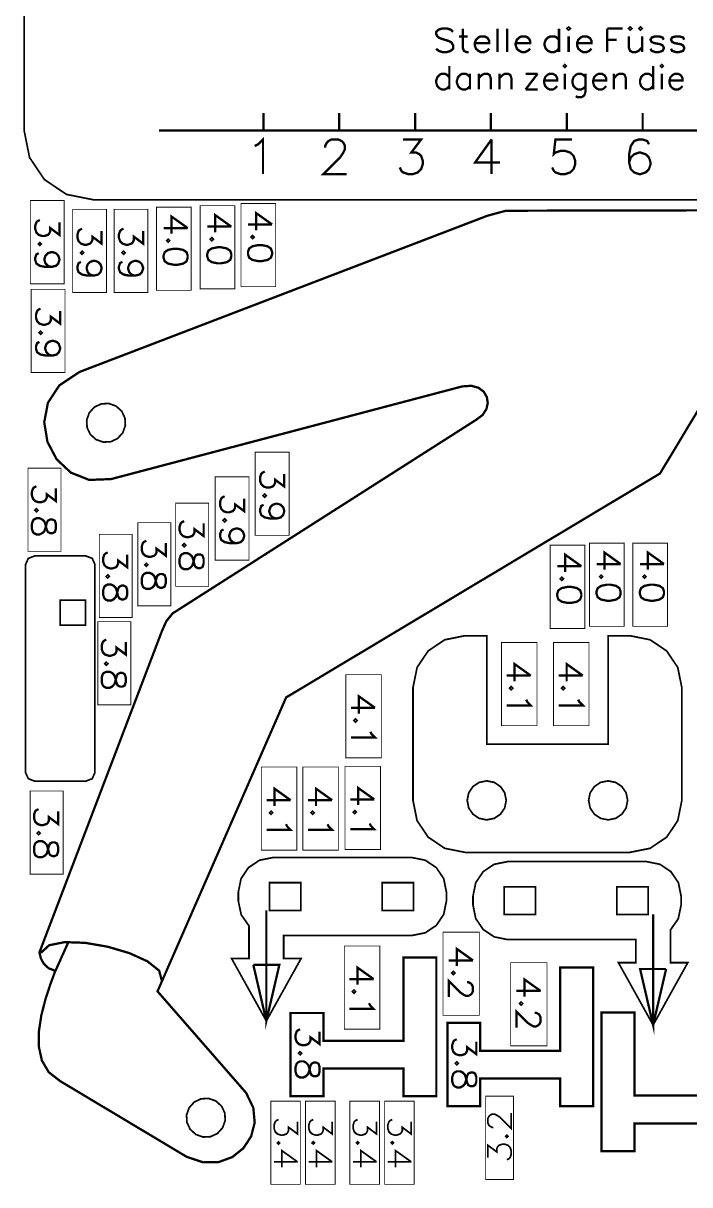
# Model space of a CAD drawing. Extents: x 0 to 7.8, y 1 to 11.8.
# Drawn here: x 0 to 3.02, y 1.04 to 6.31 of the extents above; entities that cross this region are included whole.
import ezdxf

# ---------------------------------------------------------------- set-up
doc = ezdxf.new("R2010")
doc.units = 0
doc.layers.get('0').update_dxf_attribs({"linetype": 'CONTINUOUS'})

msp = doc.modelspace()

# ---------------------------------------------------------------- linework, layer by layer
at = {"color": 1}
for points, const_width in [([(0.314942, 11.812), (0.192111, 11.7874), (0.092014, 11.72), (0.024631, 11.6199), (0, 11.4971), (0, 5.82775), (0.024631, 5.70497), (0.092014, 5.60487), (0.192111, 5.53749), (0.314942, 5.51281), (5.98426, 5.51281), (6.10704, 5.53749), (6.20714, 5.60487), (6.27453, 5.70497), (6.29921, 5.82775), (6.29921, 11.4971), (6.27453, 11.6199), (6.20714, 11.72), (6.10704, 11.7874), (5.98426, 11.812), (0.314942, 11.812)], 0.007874), ([(0.447754, 4.45426), (0.42399, 4.42833), (0.393229, 4.41396), (0.359267, 4.41217), (0.326172, 4.42393), (0.300185, 4.44769), (0.285807, 4.47846), (0.284071, 4.51243), (0.295899, 4.54551), (0.319607, 4.5715), (0.350368, 4.58589), (0.384276, 4.58762), (0.417426, 4.57579), (0.44336, 4.55208), (0.457736, 4.52132), (0.459526, 4.48742), (0.447754, 4.45426)], 0.007874), ([(0.048665, 3.8954), (0.01888, 3.8839), (0.006619, 3.85601), (0.006619, 2.91114), (0.01888, 2.88331), (0.048665, 2.87181), (0.279622, 2.87181), (0.309299, 2.88331), (0.321615, 2.91114), (0.321615, 3.85601), (0.309299, 3.8839), (0.279622, 3.8954), (0.048665, 3.8954)], 0.007874), ([(0.164117, 3.69461), (0.278267, 3.69461), (0.278267, 3.58046), (0.164117, 3.58046), (0.164117, 3.69461)], 0.007874), ([(2.00163, 3.53276), (1.9095, 3.51426), (1.83442, 3.46376), (1.7839, 3.38867), (1.7654, 3.29656), (1.7654, 2.78472), (1.7839, 2.69265), (1.83442, 2.61757), (1.9095, 2.56706), (2.00163, 2.5485), (2.74963, 2.5485), (2.84169, 2.56706), (2.91678, 2.61757), (2.96729, 2.69265), (2.98583, 2.78472), (2.98583, 3.29656), (2.96729, 3.38867), (2.91678, 3.46376), (2.84169, 3.51426), (2.74963, 3.53276), (2.65121, 3.53276), (2.65121, 3.04064), (2.10004, 3.04064), (2.10004, 3.53276), (2.00163, 3.53276)], 0.007874), ([(2.10004, 2.87332), (2.1345, 2.86637), (2.16265, 2.84739), (2.18164, 2.81922), (2.18864, 2.78472), (2.18164, 2.75028), (2.16265, 2.72217), (2.1345, 2.70318), (2.10004, 2.69618), (2.06554, 2.70318), (2.03737, 2.72217), (2.01839, 2.75028), (2.01144, 2.78472), (2.01839, 2.81922), (2.03737, 2.84739), (2.06554, 2.86637), (2.10004, 2.87332)], 0.007874), ([(2.65121, 2.87332), (2.68565, 2.86637), (2.71382, 2.84739), (2.73281, 2.81922), (2.73981, 2.78472), (2.73281, 2.75028), (2.71382, 2.72217), (2.68565, 2.70318), (2.65121, 2.69618), (2.61669, 2.70318), (2.5886, 2.72217), (2.56961, 2.75028), (2.56267, 2.78472), (2.56961, 2.81922), (2.5886, 2.84739), (2.61669, 2.86637), (2.65121, 2.87332)], 0.007874), ([(1.75976, 2.52518), (1.82118, 2.51286), (1.87121, 2.47917), (1.90489, 2.4291), (1.91726, 2.36768), (1.91726, 2.32835), (1.90489, 2.26699), (1.87121, 2.2169), (1.82118, 2.18321), (1.75976, 2.17085), (1.17833, 2.17085), (1.17833, 2.06614), (1.25711, 2.06614), (1.09961, 1.78282), (0.942111, 2.06614), (1.02083, 2.06614), (1.02083, 2.21463), (0.985406, 2.26546), (0.972385, 2.32835), (0.972385, 2.36768), (0.9847, 2.4291), (1.01839, 2.47917), (1.06847, 2.51286), (1.12988, 2.52518), (1.75976, 2.52518)], 0.007874), ([(2.19521, 2.50672), (2.13379, 2.49442), (2.08376, 2.46072), (2.05007, 2.41064), (2.03776, 2.34924), (2.03776, 2.30985), (2.05007, 2.24849), (2.08376, 2.1984), (2.13379, 2.16476), (2.19521, 2.1524), (2.77664, 2.1524), (2.77664, 2.04764), (2.69792, 2.04764), (2.85542, 1.76432), (3.01286, 2.04764), (2.93414, 2.04764), (2.93414, 2.19618), (2.96957, 2.24696), (2.98264, 2.30985), (2.98264, 2.34924), (2.97026, 2.41064), (2.93658, 2.46072), (2.8865, 2.49442), (2.82514, 2.50672), (2.19521, 2.50672)], 0.007874), ([(1.11409, 2.41103), (1.25586, 2.41103), (1.25586, 2.28504), (1.11409, 2.28504), (1.11409, 2.41103)], 0.007874), ([(1.62592, 2.41103), (1.76764, 2.41103), (1.76764, 2.28504), (1.62592, 2.28504), (1.62592, 2.41103)], 0.007874), ([(2.17947, 2.39253), (2.32118, 2.39253), (2.32118, 2.26654), (2.17947, 2.26654), (2.17947, 2.39253)], 0.007874), ([(2.69129, 2.39253), (2.83301, 2.39253), (2.83301, 2.26654), (2.69129, 2.26654), (2.69129, 2.39253)], 0.007874), ([(1.35954, 1.44103), (1.35954, 1.567), (1.72174, 1.567), (1.72174, 1.44103), (1.87131, 1.44103), (1.87131, 2.0709), (1.72174, 2.0709), (1.72174, 1.69299), (1.35954, 1.69299), (1.35954, 1.81896), (1.20991, 1.81896), (1.20991, 1.44103), (1.35954, 1.44103)], 0.010417), ([(2.07096, 1.39567), (2.07096, 1.52165), (2.43317, 1.52165), (2.43317, 1.39567), (2.58279, 1.39567), (2.58279, 2.02561), (2.43317, 2.02561), (2.43317, 1.64762), (2.07096, 1.64762), (2.07096, 1.7736), (1.92139, 1.7736), (1.92139, 1.39567), (2.07096, 1.39567)], 0.010417), ([(3.13331, 1.19157), (3.13331, 1.31755), (2.77111, 1.31755), (2.77111, 1.19157), (2.62147, 1.19157), (2.62147, 1.8215), (2.77111, 1.8215), (2.77111, 1.44353), (3.13331, 1.44353), (3.13331, 1.56956), (3.28293, 1.56956), (3.28293, 1.19157), (3.13331, 1.19157)], 0.010417), ([(0.901096, 1.29753), (0.877333, 1.27159), (0.846572, 1.25722), (0.812663, 1.25543), (0.779568, 1.2672), (0.753581, 1.29096), (0.739204, 1.32172), (0.737413, 1.35569), (0.74924, 1.38878), (0.772949, 1.41476), (0.803765, 1.42914), (0.837674, 1.43088), (0.870822, 1.41906), (0.896756, 1.39535), (0.911133, 1.36458), (0.912869, 1.33068), (0.901096, 1.29753)], 0.007874)]:
    msp.add_lwpolyline(points, close=True, dxfattribs=dict(at, const_width=const_width))
at = {"color": 3}
for points, const_width in [([(1.94737, 6.27561), (1.93647, 6.28575), (1.92008, 6.29085), (1.89822, 6.29085), (1.88183, 6.28575), (1.87088, 6.27561), (1.87088, 6.2654), (1.87636, 6.25526), (1.88183, 6.25017), (1.89274, 6.24507), (1.92551, 6.23492), (1.93647, 6.22982), (1.94194, 6.22478), (1.94737, 6.21457), (1.94737, 6.19933), (1.93647, 6.18918), (1.92008, 6.18408), (1.89822, 6.18408), (1.88183, 6.18918), (1.87088, 6.19933)], 0.010799), ([(1.9911, 6.29085), (1.9911, 6.20443), (1.99658, 6.18918), (2.00749, 6.18408), (2.01844, 6.18408)], 0.010799), ([(2.14958, 6.29085), (2.14958, 6.18408)], 0.010799), ([(2.19331, 6.29085), (2.19331, 6.18408)], 0.010799), ([(2.42828, 6.29085), (2.42828, 6.18408)], 0.010799), ([(2.64686, 6.29085), (2.64686, 6.18408)], 0.010799), ([(2.64686, 6.29085), (2.71789, 6.29085)], 0.010799), ([(1.97472, 6.25526), (2.01297, 6.25526)], 0.010799), ([(2.04574, 6.22478), (2.11133, 6.22478), (2.11133, 6.23492), (2.10585, 6.24507), (2.10042, 6.25017), (2.08946, 6.25526), (2.07308, 6.25526), (2.06218, 6.25017), (2.05122, 6.24001), (2.04574, 6.22478), (2.04574, 6.21457), (2.05122, 6.19933), (2.06218, 6.18918), (2.07308, 6.18408), (2.08946, 6.18408), (2.10042, 6.18918), (2.11133, 6.19933)], 0.010799), ([(2.23156, 6.22478), (2.29715, 6.22478), (2.29715, 6.23492), (2.29167, 6.24507), (2.28618, 6.25017), (2.27528, 6.25526), (2.2589, 6.25526), (2.24794, 6.25017), (2.23703, 6.24001), (2.23156, 6.22478), (2.23156, 6.21457), (2.23703, 6.19933), (2.24794, 6.18918), (2.2589, 6.18408), (2.27528, 6.18408), (2.28618, 6.18918), (2.29715, 6.19933)], 0.010799), ([(2.42828, 6.24001), (2.41737, 6.25017), (2.40642, 6.25526), (2.39003, 6.25526), (2.37912, 6.25017), (2.36817, 6.24001), (2.36268, 6.22478), (2.36268, 6.21457), (2.36817, 6.19933), (2.37912, 6.18918), (2.39003, 6.18408), (2.40642, 6.18408), (2.41737, 6.18918), (2.42828, 6.19933)], 0.010799), ([(2.472, 6.25526), (2.472, 6.18408)], 0.010799), ([(2.51025, 6.22478), (2.57585, 6.22478), (2.57585, 6.23492), (2.57036, 6.24507), (2.56489, 6.25017), (2.55399, 6.25526), (2.5376, 6.25526), (2.52664, 6.25017), (2.51574, 6.24001), (2.51025, 6.22478), (2.51025, 6.21457), (2.51574, 6.19933), (2.52664, 6.18918), (2.5376, 6.18408), (2.55399, 6.18408), (2.56489, 6.18918), (2.57585, 6.19933)], 0.010799), ([(2.64686, 6.24001), (2.6906, 6.24001)], 0.010799), ([(2.74522, 6.25526), (2.74522, 6.20443), (2.75071, 6.18918), (2.76161, 6.18408), (2.778, 6.18408), (2.78896, 6.18918), (2.80533, 6.20443)], 0.010799), ([(2.80533, 6.25526), (2.80533, 6.18408)], 0.010799), ([(2.90369, 6.24001), (2.89822, 6.25017), (2.88183, 6.25526), (2.86546, 6.25526), (2.84907, 6.25017), (2.84358, 6.24001), (2.84907, 6.22982), (2.85997, 6.22478), (2.88732, 6.21967), (2.89822, 6.21457), (2.90369, 6.20443), (2.90369, 6.19933), (2.89822, 6.18918), (2.88183, 6.18408), (2.86546, 6.18408), (2.84907, 6.18918), (2.84358, 6.19933)], 0.010799), ([(2.99658, 6.24001), (2.99115, 6.25017), (2.97478, 6.25526), (2.95833, 6.25526), (2.94194, 6.25017), (2.93647, 6.24001), (2.94194, 6.22982), (2.9529, 6.22478), (2.98019, 6.21967), (2.99115, 6.21457), (2.99658, 6.20443), (2.99658, 6.19933), (2.99115, 6.18918), (2.97478, 6.18408), (2.95833, 6.18408), (2.94194, 6.18918), (2.93647, 6.19933)], 0.010799), ([(1.93024, 6.12088), (1.93024, 6.01411)], 0.010274), ([(2.85531, 6.12088), (2.85531, 6.01411)], 0.010274), ([(1.93024, 6.07004), (1.92036, 6.08018), (1.91049, 6.08529), (1.89561, 6.08529), (1.88574, 6.08018), (1.87582, 6.07004), (1.87088, 6.05479), (1.87088, 6.0446), (1.87582, 6.02935), (1.88574, 6.01915), (1.89561, 6.01411), (1.91049, 6.01411), (1.92036, 6.01915), (1.93024, 6.02935)], 0.010274), ([(2.02425, 6.07004), (2.01432, 6.08018), (2.00444, 6.08529), (1.98958, 6.08529), (1.97971, 6.08018), (1.96983, 6.07004), (1.9649, 6.05479), (1.9649, 6.0446), (1.96983, 6.02935), (1.97971, 6.01915), (1.98958, 6.01411), (2.00444, 6.01411), (2.01432, 6.01915), (2.02425, 6.02935)], 0.010274), ([(2.02425, 6.08529), (2.02425, 6.01411)], 0.010274), ([(2.06381, 6.08529), (2.06381, 6.01411)], 0.010274), ([(2.06381, 6.06494), (2.07867, 6.08018), (2.08854, 6.08529), (2.1034, 6.08529), (2.11328, 6.08018), (2.11822, 6.06494), (2.11822, 6.01411)], 0.010274), ([(2.15782, 6.08529), (2.15782, 6.01411)], 0.010274), ([(2.15782, 6.06494), (2.17264, 6.08018), (2.18251, 6.08529), (2.19737, 6.08529), (2.20725, 6.08018), (2.21218, 6.06494), (2.21218, 6.01411)], 0.010274), ([(2.33094, 6.08529), (2.27653, 6.01411)], 0.010274), ([(2.27653, 6.08529), (2.33094, 6.08529)], 0.010274), ([(2.36062, 6.05479), (2.41997, 6.05479), (2.41997, 6.06494), (2.41504, 6.07508), (2.4101, 6.08018), (2.40018, 6.08529), (2.38536, 6.08529), (2.37543, 6.08018), (2.36556, 6.07004), (2.36062, 6.05479), (2.36062, 6.0446), (2.36556, 6.02935), (2.37543, 6.01915), (2.38536, 6.01411), (2.40018, 6.01411), (2.4101, 6.01915), (2.41997, 6.02935)], 0.010274), ([(2.45458, 6.08529), (2.45458, 6.01411)], 0.010274), ([(2.54861, 6.07004), (2.53868, 6.08018), (2.52881, 6.08529), (2.51394, 6.08529), (2.50407, 6.08018), (2.49419, 6.07004), (2.48921, 6.05479), (2.48921, 6.0446), (2.49419, 6.02935), (2.50407, 6.01915), (2.51394, 6.01411), (2.52881, 6.01411), (2.53868, 6.01915), (2.54861, 6.02935)], 0.010274), ([(2.54861, 6.08529), (2.54861, 6.0039), (2.54363, 5.98867), (2.53868, 5.98356), (2.52881, 5.97851), (2.51394, 5.97851), (2.50407, 5.98356)], 0.010274), ([(2.58322, 6.05479), (2.64258, 6.05479), (2.64258, 6.06494), (2.63764, 6.07508), (2.63271, 6.08018), (2.62278, 6.08529), (2.60796, 6.08529), (2.59804, 6.08018), (2.58817, 6.07004), (2.58322, 6.05479), (2.58322, 6.0446), (2.58817, 6.02935), (2.59804, 6.01915), (2.60796, 6.01411), (2.62278, 6.01411), (2.63271, 6.01915), (2.64258, 6.02935)], 0.010274), ([(2.67719, 6.08529), (2.67719, 6.01411)], 0.010274), ([(2.67719, 6.06494), (2.69206, 6.08018), (2.70193, 6.08529), (2.71679, 6.08529), (2.72667, 6.08018), (2.73161, 6.06494), (2.73161, 6.01411)], 0.010274), ([(2.85531, 6.07004), (2.84538, 6.08018), (2.8355, 6.08529), (2.82064, 6.08529), (2.81076, 6.08018), (2.80089, 6.07004), (2.7959, 6.05479), (2.7959, 6.0446), (2.80089, 6.02935), (2.81076, 6.01915), (2.82064, 6.01411), (2.8355, 6.01411), (2.84538, 6.01915), (2.85531, 6.02935)], 0.010274), ([(2.89486, 6.08529), (2.89486, 6.01411)], 0.010274), ([(2.92947, 6.05479), (2.98882, 6.05479), (2.98882, 6.06494), (2.98389, 6.07508), (2.97894, 6.08018), (2.96907, 6.08529), (2.95421, 6.08529), (2.94433, 6.08018), (2.9344, 6.07004), (2.92947, 6.05479), (2.92947, 6.0446), (2.9344, 6.02935), (2.94433, 6.01915), (2.95421, 6.01411), (2.96907, 6.01411), (2.97894, 6.01915), (2.98882, 6.02935)], 0.010274), ([(2.27653, 6.01411), (2.33094, 6.01411)], 0.010274), ([(1.08637, 5.90647), (1.08637, 5.82775)], 0.010417), ([(1.43072, 5.90647), (1.43072, 5.82775)], 0.010417), ([(1.77501, 5.90647), (1.77501, 5.82775)], 0.010417), ([(2.11936, 5.90647), (2.11936, 5.82775)], 0.010417), ([(2.46365, 5.90647), (2.46365, 5.82775)], 0.010417), ([(2.80794, 5.90647), (2.80794, 5.82775)], 0.010417), ([(0.611871, 5.82775), (5.72999, 5.82775)], 0.010417), ([(1.04693, 5.75722), (1.0619, 5.76471), (1.08442, 5.78722), (1.08442, 5.62972)], 0.010417), ([(1.36659, 5.74972), (1.36659, 5.75722), (1.37408, 5.77225), (1.38162, 5.77974), (1.3966, 5.78722), (1.4266, 5.78722), (1.44157, 5.77974), (1.44911, 5.77225), (1.4566, 5.75722), (1.4566, 5.74224), (1.44911, 5.72721), (1.43408, 5.70475), (1.3591, 5.62972), (1.46408, 5.62972)], 0.010417), ([(1.72006, 5.78722), (1.80251, 5.78722), (1.75754, 5.72721), (1.78, 5.72721), (1.79503, 5.71972), (1.80251, 5.71224), (1.81, 5.68972), (1.81, 5.67475), (1.80251, 5.65224), (1.78754, 5.63726), (1.76503, 5.62972), (1.74251, 5.62972), (1.72006, 5.63726), (1.71251, 5.64475), (1.70503, 5.65972)], 0.010417), ([(2.12224, 5.78722), (2.04719, 5.68224), (2.15972, 5.68224)], 0.010417), ([(2.12224, 5.78722), (2.12224, 5.62972)], 0.010417), ([(2.48693, 5.78722), (2.41189, 5.78722), (2.4044, 5.71972), (2.41189, 5.72721), (2.4344, 5.73469), (2.45692, 5.73469), (2.47939, 5.72721), (2.49442, 5.71224), (2.5019, 5.68972), (2.5019, 5.67475), (2.49442, 5.65224), (2.47939, 5.63726), (2.45692, 5.62972), (2.4344, 5.62972), (2.41189, 5.63726), (2.4044, 5.64475), (2.39692, 5.65972)], 0.010417), ([(2.83658, 5.76471), (2.8291, 5.77974), (2.80658, 5.78722), (2.79161, 5.78722), (2.7691, 5.77974), (2.75412, 5.75722), (2.74658, 5.71972), (2.74658, 5.68224), (2.75412, 5.65224), (2.7691, 5.63726), (2.79161, 5.62972), (2.7991, 5.62972), (2.82161, 5.63726), (2.83658, 5.65224), (2.84407, 5.67475), (2.84407, 5.68224), (2.83658, 5.70475), (2.82161, 5.71972), (2.7991, 5.72721), (2.79161, 5.72721), (2.7691, 5.71972), (2.75412, 5.70475), (2.74658, 5.68224)], 0.010417), ([(0.028537, 5.46007), (0.028537, 5.47581)], 0.003937), ([(0.220161, 5.42042), (0.220161, 5.43614)], 0.003937), ([(0.408421, 5.42042), (0.408421, 5.43614)], 0.003937), ([(0.601292, 5.43033), (0.601292, 5.44607)], 0.003937), ([(0.742512, 5.38439), (0.669596, 5.43647), (0.669596, 5.35835)], 0.010417), ([(0.799479, 5.4369), (0.799479, 5.45269)], 0.003937), ([(0.940756, 5.39094), (0.867839, 5.44303), (0.867839, 5.3649)], 0.010417), ([(0.984483, 5.44683), (0.984483, 5.46257)], 0.003937), ([(1.12571, 5.40088), (1.05279, 5.45296), (1.05279, 5.37483)], 0.010417), ([(0.159993, 5.41086), (0.159993, 5.35357), (0.118327, 5.38482), (0.118327, 5.36919), (0.113118, 5.35878), (0.10791, 5.35357), (0.092285, 5.34836), (0.081868, 5.34836), (0.066243, 5.35357), (0.055827, 5.36399), (0.050618, 5.37961), (0.050618, 5.39524), (0.055827, 5.41086), (0.061035, 5.41607), (0.071452, 5.42128)], 0.010417), ([(0.351617, 5.37125), (0.351617, 5.31396), (0.30995, 5.34521), (0.30995, 5.32958), (0.304742, 5.31917), (0.299533, 5.31396), (0.283908, 5.30875), (0.273492, 5.30875), (0.257867, 5.31396), (0.24745, 5.32438), (0.242242, 5.34), (0.242242, 5.35563), (0.24745, 5.37125), (0.252658, 5.37646), (0.263075, 5.38167)], 0.010417), ([(0.539876, 5.37125), (0.539876, 5.31396), (0.49821, 5.34521), (0.49821, 5.32958), (0.493001, 5.31917), (0.487793, 5.31396), (0.472168, 5.30875), (0.461751, 5.30875), (0.446126, 5.31396), (0.43571, 5.32438), (0.430501, 5.34), (0.430501, 5.35563), (0.43571, 5.37125), (0.440918, 5.37646), (0.451335, 5.38167)], 0.010417), ([(0.742512, 5.38439), (0.633137, 5.38439)], 0.010417), ([(0.940756, 5.39094), (0.831381, 5.39094)], 0.010417), ([(1.12571, 5.40088), (1.01633, 5.40088)], 0.010417), ([(0.123535, 5.20774), (0.10791, 5.21294), (0.097493, 5.22336), (0.092285, 5.23899), (0.092285, 5.24419), (0.097493, 5.25982), (0.10791, 5.27024), (0.123535, 5.27544), (0.128743, 5.27544), (0.144368, 5.27024), (0.154785, 5.25982), (0.159993, 5.24419), (0.159993, 5.23899), (0.154785, 5.22336), (0.144368, 5.21294), (0.123535, 5.20774), (0.097493, 5.20774), (0.071452, 5.21294), (0.055827, 5.22336), (0.050618, 5.23899), (0.050618, 5.2494), (0.055827, 5.26503), (0.066243, 5.27024)], 0.010417), ([(0.315158, 5.16813), (0.299533, 5.17333), (0.289117, 5.18375), (0.283908, 5.19938), (0.283908, 5.20458), (0.289117, 5.22021), (0.299533, 5.23063), (0.315158, 5.23583), (0.320367, 5.23583), (0.335992, 5.23063), (0.346408, 5.22021), (0.351617, 5.20458), (0.351617, 5.19938), (0.346408, 5.18375), (0.335992, 5.17333), (0.315158, 5.16813), (0.289117, 5.16813), (0.263075, 5.17333), (0.24745, 5.18375), (0.242242, 5.19938), (0.242242, 5.20979), (0.24745, 5.22542), (0.257867, 5.23063)], 0.010417), ([(0.503418, 5.16813), (0.487793, 5.17333), (0.477376, 5.18375), (0.472168, 5.19938), (0.472168, 5.20458), (0.477376, 5.22021), (0.487793, 5.23063), (0.503418, 5.23583), (0.508626, 5.23583), (0.524251, 5.23063), (0.534668, 5.22021), (0.539876, 5.20458), (0.539876, 5.19938), (0.534668, 5.18375), (0.524251, 5.17333), (0.503418, 5.16813), (0.477376, 5.16813), (0.451335, 5.17333), (0.43571, 5.18375), (0.430501, 5.19938), (0.430501, 5.20979), (0.43571, 5.22542), (0.446126, 5.23063)], 0.010417), ([(0.031847, 5.05707), (0.031847, 5.07281)], 0.003937), ([(0.163303, 5.00786), (0.163303, 4.95057), (0.121636, 4.98182), (0.121636, 4.96619), (0.116428, 4.95578), (0.11122, 4.95057), (0.095595, 4.94536), (0.085178, 4.94536), (0.069553, 4.95057), (0.059136, 4.96099), (0.053928, 4.97661), (0.053928, 4.99224), (0.059136, 5.00786), (0.064345, 5.01307), (0.074761, 5.01828)], 0.010417), ([(0.126845, 4.80474), (0.11122, 4.80994), (0.100803, 4.82036), (0.095595, 4.83599), (0.095595, 4.84119), (0.100803, 4.85682), (0.11122, 4.86724), (0.126845, 4.87244), (0.132053, 4.87244), (0.147678, 4.86724), (0.158094, 4.85682), (0.163303, 4.84119), (0.163303, 4.83599), (0.158094, 4.82036), (0.147678, 4.80994), (0.126845, 4.80474), (0.100803, 4.80474), (0.074761, 4.80994), (0.059136, 4.82036), (0.053928, 4.83599), (0.053928, 4.8464), (0.059136, 4.86203), (0.069553, 4.86724)], 0.010417), ([(1.04926, 4.31711), (1.04926, 4.3329)], 0.003937), ([(1.18072, 4.26796), (1.18072, 4.21067), (1.13905, 4.24192), (1.13905, 4.22629), (1.13384, 4.21588), (1.12863, 4.21067), (1.11301, 4.20546), (1.10259, 4.20546), (1.08697, 4.21067), (1.07655, 4.22108), (1.07134, 4.23671), (1.07134, 4.25233), (1.07655, 4.26796), (1.08176, 4.27317), (1.09218, 4.27838)], 0.010417), ([(0.017632, 4.26019), (0.017632, 4.24447)], 0.003937), ([(0.867567, 4.20481), (0.867567, 4.2206)], 0.003937), ([(0.144476, 4.20144), (0.144476, 4.14415), (0.10281, 4.1754), (0.10281, 4.15978), (0.097602, 4.14936), (0.092394, 4.14415), (0.076769, 4.13894), (0.066352, 4.13894), (0.050727, 4.14415), (0.04031, 4.15457), (0.035102, 4.17019), (0.035102, 4.18582), (0.04031, 4.20144), (0.045519, 4.20665), (0.055935, 4.21186)], 0.010417), ([(0.999024, 4.15565), (0.999024, 4.09836), (0.957357, 4.12961), (0.957357, 4.11399), (0.952149, 4.10357), (0.94694, 4.09836), (0.931315, 4.09315), (0.920899, 4.09315), (0.905274, 4.09836), (0.894857, 4.10878), (0.889649, 4.1244), (0.889649, 4.14003), (0.894857, 4.15565), (0.900065, 4.16086), (0.910482, 4.16607)], 0.010417), ([(1.14426, 4.06483), (1.12863, 4.07004), (1.11822, 4.08046), (1.11301, 4.09608), (1.11301, 4.10129), (1.11822, 4.11692), (1.12863, 4.12733), (1.14426, 4.13254), (1.14947, 4.13254), (1.16509, 4.12733), (1.17551, 4.11692), (1.18072, 4.10129), (1.18072, 4.09608), (1.17551, 4.08046), (1.16509, 4.07004), (1.14426, 4.06483), (1.11822, 4.06483), (1.09218, 4.07004), (1.07655, 4.08046), (1.07134, 4.09608), (1.07134, 4.1065), (1.07655, 4.12213), (1.08697, 4.12733)], 0.010417), ([(0.688151, 4.10167), (0.688151, 4.08589)], 0.003937), ([(0.516385, 4.01247), (0.516385, 3.99675)], 0.003937), ([(0.81505, 4.04286), (0.81505, 3.98557), (0.773383, 4.01682), (0.773383, 4.00119), (0.768175, 3.99078), (0.762967, 3.98557), (0.747342, 3.98036), (0.736925, 3.98036), (0.7213, 3.98557), (0.710883, 3.99599), (0.705675, 4.01161), (0.705675, 4.02724), (0.710883, 4.04286), (0.716092, 4.04807), (0.726508, 4.05328)], 0.010417), ([(0.962565, 3.95253), (0.94694, 3.95774), (0.936524, 3.96815), (0.931315, 3.98378), (0.931315, 3.98899), (0.936524, 4.00461), (0.94694, 4.01503), (0.962565, 4.02024), (0.967774, 4.02024), (0.983399, 4.01503), (0.993815, 4.00461), (0.999024, 3.98899), (0.999024, 3.98378), (0.993815, 3.96815), (0.983399, 3.95774), (0.962565, 3.95253), (0.936524, 3.95253), (0.910482, 3.95774), (0.894857, 3.96815), (0.889649, 3.98378), (0.889649, 3.99419), (0.894857, 4.00982), (0.905274, 4.01503)], 0.010417), ([(0.341308, 3.95964), (0.341308, 3.94385)], 0.003937), ([(0.643283, 3.95367), (0.643283, 3.89638), (0.601617, 3.92763), (0.601617, 3.912), (0.596408, 3.90158), (0.5912, 3.89638), (0.575575, 3.89117), (0.565158, 3.89117), (0.549533, 3.89638), (0.539117, 3.90679), (0.533908, 3.92242), (0.533908, 3.93804), (0.539117, 3.95367), (0.544325, 3.95888), (0.554742, 3.96408)], 0.010417), ([(0.468207, 3.90082), (0.468207, 3.84353), (0.42654, 3.87478), (0.42654, 3.85915), (0.421332, 3.84874), (0.416124, 3.84353), (0.400499, 3.83832), (0.390082, 3.83832), (0.374457, 3.84353), (0.36404, 3.85394), (0.358832, 3.86957), (0.358832, 3.88519), (0.36404, 3.90082), (0.369249, 3.90603), (0.379665, 3.91124)], 0.010417), ([(2.38835, 3.89432), (2.38835, 3.91004)], 0.003937), ([(2.52957, 3.84836), (2.45665, 3.90044), (2.45665, 3.82232)], 0.010417), ([(2.56668, 3.90424), (2.56668, 3.91997)], 0.003937), ([(2.70796, 3.85829), (2.63504, 3.91037), (2.63504, 3.83225)], 0.010417), ([(2.76357, 3.90424), (2.76357, 3.91997)], 0.003937), ([(2.90479, 3.85829), (2.83188, 3.91037), (2.83188, 3.83225)], 0.010417), ([(2.52957, 3.84836), (2.42019, 3.84836)], 0.010417), ([(2.70796, 3.85829), (2.59858, 3.85829)], 0.010417), ([(2.90479, 3.85829), (2.79542, 3.85829)], 0.010417), ([(0.334744, 3.56326), (0.334744, 3.54747)], 0.003937), ([(0.461589, 3.50444), (0.461589, 3.44715), (0.419922, 3.4784), (0.419922, 3.46278), (0.414714, 3.45236), (0.409506, 3.44715), (0.393881, 3.44194), (0.383464, 3.44194), (0.367839, 3.44715), (0.357422, 3.45757), (0.352214, 3.47319), (0.352214, 3.48882), (0.357422, 3.50444), (0.362631, 3.50965), (0.373047, 3.51486)], 0.010417), ([(2.16694, 3.45285), (2.16694, 3.46858)], 0.003937), ([(2.40315, 3.45285), (2.40315, 3.46858)], 0.003937), ([(2.29975, 3.35178), (2.22683, 3.40386), (2.22683, 3.32574)], 0.010417), ([(2.53597, 3.35178), (2.46306, 3.40386), (2.46306, 3.32574)], 0.010417), ([(1.46012, 3.30638), (1.46012, 3.3221)], 0.003937), ([(2.29975, 3.35178), (2.19038, 3.35178)], 0.010417), ([(2.53597, 3.35178), (2.4266, 3.35178)], 0.010417), ([(1.59293, 3.20529), (1.52001, 3.25738), (1.52001, 3.17925)], 0.010417), ([(2.27892, 3.2424), (2.28413, 3.23199), (2.29975, 3.21636), (2.19038, 3.21636)], 0.010417), ([(2.51514, 3.2424), (2.52035, 3.23199), (2.53597, 3.21636), (2.4266, 3.21636)], 0.010417), ([(1.59293, 3.20529), (1.48356, 3.20529)], 0.010417), ([(1.5721, 3.09592), (1.57731, 3.0855), (1.59293, 3.06988), (1.48356, 3.06988)], 0.010417), ([(1.07699, 2.88683), (1.07699, 2.90261)], 0.003937), ([(1.26525, 2.88683), (1.26525, 2.90261)], 0.003937), ([(1.45687, 2.89014), (1.45687, 2.90593)], 0.003937), ([(1.58963, 2.78907), (1.51671, 2.84115), (1.51671, 2.76303)], 0.010417), ([(1.20974, 2.78575), (1.13683, 2.83783), (1.13683, 2.75971)], 0.010417), ([(1.39806, 2.78575), (1.32514, 2.83783), (1.32514, 2.75971)], 0.010417), ([(0.027506, 2.79357), (0.027506, 2.77783)], 0.003937), ([(0.154406, 2.73481), (0.154406, 2.67751), (0.112739, 2.70876), (0.112739, 2.69314), (0.10753, 2.68272), (0.102322, 2.67751), (0.086697, 2.67231), (0.07628, 2.67231), (0.060655, 2.67751), (0.050239, 2.68793), (0.04503, 2.70356), (0.04503, 2.71918), (0.050239, 2.73481), (0.055447, 2.74001), (0.065864, 2.74522)], 0.010417), ([(1.20974, 2.78575), (1.10037, 2.78575)], 0.010417), ([(1.39806, 2.78575), (1.28868, 2.78575)], 0.010417), ([(1.58963, 2.78907), (1.48025, 2.78907)], 0.010417), ([(1.18891, 2.67638), (1.19412, 2.66596), (1.20974, 2.65033), (1.10037, 2.65033)], 0.010417), ([(1.37723, 2.67638), (1.38243, 2.66596), (1.39806, 2.65033), (1.28868, 2.65033)], 0.010417), ([(1.56879, 2.67969), (1.574, 2.66928), (1.58963, 2.65365), (1.48025, 2.65365)], 0.010417), ([(1.09961, 2.28504), (1.09961, 1.78282), (1.15869, 2.03737), (1.04058, 2.03737)], 0.010417), ([(2.85542, 2.26654), (2.85542, 1.76432), (2.79633, 2.01887), (2.91444, 2.01887)], 0.010417), ([(0.076009, 2.09229), (0.113661, 2.12685), (0.185221, 2.1409), (0.278157, 2.13753), (0.379992, 2.11985), (0.478081, 2.09088), (0.55995, 2.0536), (0.613065, 2.01124), (0.624892, 1.96664)], 0.010417), ([(0.143392, 2.01297), (0.201064, 2.14122)], 0.010417), ([(1.90142, 2.13704), (1.90142, 2.15278)], 0.003937), ([(2.03728, 2.058), (1.96436, 2.11008), (1.96436, 2.03196)], 0.010417), ([(1.45356, 2.07428), (1.45356, 2.09)], 0.003937), ([(2.03728, 2.058), (1.9279, 2.058)], 0.010417), ([(1.09961, 1.78282), (1.04058, 2.03728)], 0.010417), ([(1.58632, 1.97319), (1.5134, 2.02528), (1.5134, 1.94715)], 0.010417), ([(2.20865, 1.99826), (2.20865, 2.01406)], 0.003937), ([(2.85542, 1.76432), (2.91444, 2.01882)], 0.010417), ([(1.58632, 1.97319), (1.47694, 1.97319)], 0.010417), ([(2.01124, 1.95904), (2.01644, 1.95904), (2.02686, 1.95383), (2.03207, 1.94862), (2.03728, 1.93821), (2.03728, 1.91737), (2.03207, 1.90696), (2.02686, 1.90175), (2.01644, 1.89654), (2.00603, 1.89654), (1.99561, 1.90175), (1.97999, 1.91217), (1.9279, 1.96425), (1.9279, 1.89133)], 0.010417), ([(2.34451, 1.91928), (2.2716, 1.97136), (2.2716, 1.89324)], 0.010417), ([(2.34451, 1.91928), (2.23514, 1.91928)], 0.010417), ([(1.56549, 1.86382), (1.57069, 1.8534), (1.58632, 1.83778), (1.47694, 1.83778)], 0.010417), ([(2.31847, 1.82032), (2.32368, 1.82032), (2.3341, 1.81511), (2.33931, 1.8099), (2.34451, 1.79949), (2.34451, 1.77865), (2.33931, 1.76824), (2.3341, 1.76303), (2.32368, 1.75782), (2.31326, 1.75782), (2.30285, 1.76303), (2.28722, 1.77344), (2.23514, 1.82553), (2.23514, 1.75261)], 0.010417), ([(1.34147, 1.73475), (1.34147, 1.67746), (1.2998, 1.70871), (1.2998, 1.69308), (1.2946, 1.68267), (1.28939, 1.67746), (1.27376, 1.67225), (1.26335, 1.67225), (1.24772, 1.67746), (1.2373, 1.68788), (1.2321, 1.7035), (1.2321, 1.71913), (1.2373, 1.73475), (1.24251, 1.73996), (1.25293, 1.74517)], 0.010417), ([(2.0529, 1.6894), (2.0529, 1.63211), (2.01124, 1.66336), (2.01124, 1.64774), (2.00603, 1.63732), (2.00082, 1.63211), (1.98519, 1.6269), (1.97478, 1.6269), (1.95915, 1.63211), (1.94874, 1.64253), (1.94353, 1.65815), (1.94353, 1.67378), (1.94874, 1.6894), (1.95394, 1.69461), (1.96436, 1.69982)], 0.010417), ([(2.09526, 1.3916), (2.09526, 1.40733)], 0.003937), ([(1.2411, 1.32503), (1.2411, 1.26937), (1.20063, 1.2997), (1.20063, 1.28456), (1.19553, 1.27441), (1.19048, 1.26937), (1.17529, 1.26427), (1.1652, 1.26427), (1.15001, 1.26937), (1.13987, 1.27946), (1.13482, 1.29465), (1.13482, 1.30984), (1.13987, 1.32503), (1.14491, 1.33008), (1.15506, 1.33518)], 0.007874), ([(1.3986, 1.32503), (1.3986, 1.26937), (1.35807, 1.2997), (1.35807, 1.28456), (1.35303, 1.27441), (1.34798, 1.26937), (1.33279, 1.26427), (1.32265, 1.26427), (1.30745, 1.26937), (1.29736, 1.27946), (1.29232, 1.29465), (1.29232, 1.30984), (1.29736, 1.32503), (1.30241, 1.33008), (1.31255, 1.33518)], 0.007874), ([(1.59988, 1.32503), (1.59988, 1.26937), (1.5594, 1.2997), (1.5594, 1.28456), (1.55436, 1.27441), (1.54926, 1.26937), (1.53407, 1.26427), (1.52399, 1.26427), (1.50879, 1.26937), (1.49864, 1.27946), (1.4936, 1.29465), (1.4936, 1.30984), (1.49864, 1.32503), (1.50375, 1.33008), (1.51383, 1.33518)], 0.007874), ([(1.75737, 1.32503), (1.75737, 1.26937), (1.7169, 1.2997), (1.7169, 1.28456), (1.71181, 1.27441), (1.70676, 1.26937), (1.69157, 1.26427), (1.68143, 1.26427), (1.66624, 1.26937), (1.65614, 1.27946), (1.6511, 1.29465), (1.6511, 1.30984), (1.65614, 1.32503), (1.66118, 1.33008), (1.67133, 1.33518)], 0.007874), ([(2.13053, 1.2991), (2.12543, 1.2991), (2.11535, 1.3042), (2.11025, 1.30924), (2.10519, 1.31939), (2.10519, 1.33963), (2.11025, 1.34972), (2.11535, 1.35482), (2.12543, 1.35986), (2.13558, 1.35986), (2.14572, 1.35482), (2.16086, 1.34467), (2.21149, 1.29405), (2.21149, 1.36491)], 0.007874), ([(2.10519, 1.16243), (2.10519, 1.21815), (2.14572, 1.18777), (2.14572, 1.20296), (2.15076, 1.21305), (2.15582, 1.21815), (2.17101, 1.2232), (2.18115, 1.2232), (2.19635, 1.21815), (2.20643, 1.20801), (2.21149, 1.19282), (2.21149, 1.17763), (2.20643, 1.16243), (2.20139, 1.15739), (2.19125, 1.15234)], 0.007874), ([(1.2411, 1.1428), (1.17025, 1.19341), (1.17025, 1.11751)], 0.007874), ([(1.3986, 1.1428), (1.32775, 1.19341), (1.32775, 1.11751)], 0.007874), ([(1.59988, 1.1428), (1.52903, 1.19341), (1.52903, 1.11751)], 0.007874), ([(1.75737, 1.1428), (1.68653, 1.19341), (1.68653, 1.11751)], 0.007874), ([(1.2411, 1.1428), (1.13482, 1.1428)], 0.007874), ([(1.3986, 1.1428), (1.29232, 1.1428)], 0.007874), ([(1.59988, 1.1428), (1.4936, 1.1428)], 0.007874), ([(1.75737, 1.1428), (1.6511, 1.1428)], 0.007874), ([(1.25412, 1.0899), (1.25412, 1.07416)], 0.003937), ([(1.41163, 1.0899), (1.41163, 1.07416)], 0.003937), ([(1.6129, 1.0899), (1.6129, 1.07416)], 0.003937), ([(1.7704, 1.0899), (1.7704, 1.07416)], 0.003937)]:
    msp.add_lwpolyline(points, dxfattribs=dict(at, const_width=const_width))
for points, const_width in [([(2.46653, 6.29085), (2.472, 6.28575), (2.47749, 6.29085), (2.472, 6.29596), (2.46653, 6.29085)], 0.010799), ([(2.74615, 6.29085), (2.75163, 6.28575), (2.75711, 6.29085), (2.75163, 6.29596), (2.74615, 6.29085)], 0.010799), ([(2.79281, 6.29085), (2.79829, 6.28575), (2.80371, 6.29085), (2.79829, 6.29596), (2.79281, 6.29085)], 0.010799), ([(2.44965, 6.12088), (2.45458, 6.11578), (2.45953, 6.12088), (2.45458, 6.12597), (2.44965, 6.12088)], 0.010274), ([(2.88992, 6.12088), (2.89486, 6.11578), (2.89979, 6.12088), (2.89486, 6.12597), (2.88992, 6.12088)], 0.010274), ([(0.659179, 5.3271), (0.653971, 5.33231), (0.648762, 5.3271), (0.653971, 5.32189), (0.659179, 5.3271)], 0.010417), ([(0.857422, 5.33365), (0.852214, 5.33886), (0.847006, 5.33365), (0.852214, 5.32844), (0.857422, 5.33365)], 0.010417), ([(1.04237, 5.34358), (1.03716, 5.34879), (1.03196, 5.34358), (1.03716, 5.33838), (1.04237, 5.34358)], 0.010417), ([(0.07666, 5.3119), (0.071452, 5.31711), (0.066243, 5.3119), (0.071452, 5.30669), (0.07666, 5.3119)], 0.010417), ([(0.268283, 5.27229), (0.263075, 5.2775), (0.257867, 5.27229), (0.263075, 5.26708), (0.268283, 5.27229)], 0.010417), ([(0.456543, 5.27229), (0.451335, 5.2775), (0.446126, 5.27229), (0.451335, 5.26708), (0.456543, 5.27229)], 0.010417), ([(0.742512, 5.25939), (0.737304, 5.27501), (0.721679, 5.28543), (0.695637, 5.29064), (0.680012, 5.29064), (0.653971, 5.28543), (0.638346, 5.27501), (0.633137, 5.25939), (0.633137, 5.24897), (0.638346, 5.23335), (0.653971, 5.22293), (0.680012, 5.21772), (0.695637, 5.21772), (0.721679, 5.22293), (0.737304, 5.23335), (0.742512, 5.24897), (0.742512, 5.25939)], 0.010417), ([(0.940756, 5.26594), (0.935547, 5.28157), (0.919922, 5.29199), (0.893881, 5.29719), (0.878256, 5.29719), (0.852214, 5.29199), (0.836589, 5.28157), (0.831381, 5.26594), (0.831381, 5.25553), (0.836589, 5.2399), (0.852214, 5.22949), (0.878256, 5.22428), (0.893881, 5.22428), (0.919922, 5.22949), (0.935547, 5.2399), (0.940756, 5.25553), (0.940756, 5.26594)], 0.010417), ([(1.12571, 5.27588), (1.1205, 5.2915), (1.10487, 5.30192), (1.07883, 5.30713), (1.06321, 5.30713), (1.03716, 5.30192), (1.02154, 5.2915), (1.01633, 5.27588), (1.01633, 5.26546), (1.02154, 5.24983), (1.03716, 5.23942), (1.06321, 5.23421), (1.07883, 5.23421), (1.10487, 5.23942), (1.1205, 5.24983), (1.12571, 5.26546), (1.12571, 5.27588)], 0.010417), ([(0.07997, 4.9089), (0.074761, 4.91411), (0.069553, 4.9089), (0.074761, 4.90369), (0.07997, 4.9089)], 0.010417), ([(1.09738, 4.169), (1.09218, 4.17421), (1.08697, 4.169), (1.09218, 4.16379), (1.09738, 4.169)], 0.010417), ([(0.144476, 4.03999), (0.139268, 4.05561), (0.128852, 4.06082), (0.118435, 4.06082), (0.108019, 4.05561), (0.10281, 4.04519), (0.097602, 4.02436), (0.092394, 4.00874), (0.081977, 3.99832), (0.07156, 3.99311), (0.055935, 3.99311), (0.045519, 3.99832), (0.04031, 4.00353), (0.035102, 4.01915), (0.035102, 4.03999), (0.04031, 4.05561), (0.045519, 4.06082), (0.055935, 4.06603), (0.07156, 4.06603), (0.081977, 4.06082), (0.092394, 4.0504), (0.097602, 4.03478), (0.10281, 4.01394), (0.108019, 4.00353), (0.118435, 3.99832), (0.128852, 3.99832), (0.139268, 4.00353), (0.144476, 4.01915), (0.144476, 4.03999)], 0.010417), ([(0.061144, 4.10249), (0.055935, 4.10769), (0.050727, 4.10249), (0.055935, 4.09728), (0.061144, 4.10249)], 0.010417), ([(0.91569, 4.05669), (0.910482, 4.0619), (0.905274, 4.05669), (0.910482, 4.05149), (0.91569, 4.05669)], 0.010417), ([(0.81505, 3.8814), (0.809842, 3.89703), (0.799425, 3.90224), (0.789008, 3.90224), (0.778592, 3.89703), (0.773383, 3.88661), (0.768175, 3.86578), (0.762967, 3.85015), (0.75255, 3.83974), (0.742133, 3.83453), (0.726508, 3.83453), (0.716092, 3.83974), (0.710883, 3.84494), (0.705675, 3.86057), (0.705675, 3.8814), (0.710883, 3.89703), (0.716092, 3.90224), (0.726508, 3.90744), (0.742133, 3.90744), (0.75255, 3.90224), (0.762967, 3.89182), (0.768175, 3.87619), (0.773383, 3.85536), (0.778592, 3.84494), (0.789008, 3.83974), (0.799425, 3.83974), (0.809842, 3.84494), (0.81505, 3.86057), (0.81505, 3.8814)], 0.010417), ([(0.731717, 3.9439), (0.726508, 3.94911), (0.7213, 3.9439), (0.726508, 3.93869), (0.731717, 3.9439)], 0.010417), ([(0.55995, 3.85471), (0.554742, 3.85992), (0.549533, 3.85471), (0.554742, 3.8495), (0.55995, 3.85471)], 0.010417), ([(0.384874, 3.80186), (0.379665, 3.80707), (0.374457, 3.80186), (0.379665, 3.79665), (0.384874, 3.80186)], 0.010417), ([(0.643283, 3.79221), (0.638075, 3.80783), (0.627658, 3.81304), (0.617242, 3.81304), (0.606825, 3.80783), (0.601617, 3.79742), (0.596408, 3.77658), (0.5912, 3.76096), (0.580783, 3.75054), (0.570367, 3.74533), (0.554742, 3.74533), (0.544325, 3.75054), (0.539117, 3.75575), (0.533908, 3.77138), (0.533908, 3.79221), (0.539117, 3.80783), (0.544325, 3.81304), (0.554742, 3.81825), (0.570367, 3.81825), (0.580783, 3.81304), (0.5912, 3.80263), (0.596408, 3.787), (0.601617, 3.76617), (0.606825, 3.75575), (0.617242, 3.75054), (0.627658, 3.75054), (0.638075, 3.75575), (0.643283, 3.77138), (0.643283, 3.79221)], 0.010417), ([(2.44624, 3.79107), (2.44103, 3.79628), (2.43582, 3.79107), (2.44103, 3.78586), (2.44624, 3.79107)], 0.010417), ([(2.62463, 3.801), (2.61942, 3.80621), (2.61421, 3.801), (2.61942, 3.79579), (2.62463, 3.801)], 0.010417), ([(2.82146, 3.801), (2.81625, 3.80621), (2.81104, 3.801), (2.81625, 3.79579), (2.82146, 3.801)], 0.010417), ([(0.468207, 3.73936), (0.462999, 3.75499), (0.452582, 3.76019), (0.442165, 3.76019), (0.431749, 3.75499), (0.42654, 3.74457), (0.421332, 3.72374), (0.416124, 3.70811), (0.405707, 3.69769), (0.39529, 3.69249), (0.379665, 3.69249), (0.369249, 3.69769), (0.36404, 3.7029), (0.358832, 3.71853), (0.358832, 3.73936), (0.36404, 3.75499), (0.369249, 3.76019), (0.379665, 3.7654), (0.39529, 3.7654), (0.405707, 3.76019), (0.416124, 3.74978), (0.421332, 3.73415), (0.42654, 3.71332), (0.431749, 3.7029), (0.442165, 3.69769), (0.452582, 3.69769), (0.462999, 3.7029), (0.468207, 3.71853), (0.468207, 3.73936)], 0.010417), ([(2.52957, 3.72336), (2.52436, 3.73899), (2.50874, 3.7494), (2.48269, 3.75461), (2.46707, 3.75461), (2.44103, 3.7494), (2.4254, 3.73899), (2.42019, 3.72336), (2.42019, 3.71294), (2.4254, 3.69732), (2.44103, 3.6869), (2.46707, 3.68169), (2.48269, 3.68169), (2.50874, 3.6869), (2.52436, 3.69732), (2.52957, 3.71294), (2.52957, 3.72336)], 0.010417), ([(2.70796, 3.73329), (2.70275, 3.74892), (2.68713, 3.75933), (2.66108, 3.76454), (2.64546, 3.76454), (2.61942, 3.75933), (2.60379, 3.74892), (2.59858, 3.73329), (2.59858, 3.72287), (2.60379, 3.70725), (2.61942, 3.69683), (2.64546, 3.69162), (2.66108, 3.69162), (2.68713, 3.69683), (2.70275, 3.70725), (2.70796, 3.72287), (2.70796, 3.73329)], 0.010417), ([(2.90479, 3.73329), (2.89958, 3.74892), (2.88396, 3.75933), (2.85792, 3.76454), (2.84229, 3.76454), (2.81625, 3.75933), (2.80063, 3.74892), (2.79542, 3.73329), (2.79542, 3.72287), (2.80063, 3.70725), (2.81625, 3.69683), (2.84229, 3.69162), (2.85792, 3.69162), (2.88396, 3.69683), (2.89958, 3.70725), (2.90479, 3.72287), (2.90479, 3.73329)], 0.010417), ([(0.378256, 3.40549), (0.373047, 3.41069), (0.367839, 3.40549), (0.373047, 3.40028), (0.378256, 3.40549)], 0.010417), ([(0.461589, 3.34299), (0.456381, 3.35861), (0.445964, 3.36382), (0.435547, 3.36382), (0.425131, 3.35861), (0.419922, 3.34819), (0.414714, 3.32736), (0.409506, 3.31174), (0.399089, 3.30132), (0.388672, 3.29611), (0.373047, 3.29611), (0.362631, 3.30132), (0.357422, 3.30653), (0.352214, 3.32215), (0.352214, 3.34299), (0.357422, 3.35861), (0.362631, 3.36382), (0.373047, 3.36903), (0.388672, 3.36903), (0.399089, 3.36382), (0.409506, 3.3534), (0.414714, 3.33778), (0.419922, 3.31694), (0.425131, 3.30653), (0.435547, 3.30132), (0.445964, 3.30132), (0.456381, 3.30653), (0.461589, 3.32215), (0.461589, 3.34299)], 0.010417), ([(2.21642, 3.29449), (2.21121, 3.29969), (2.206, 3.29449), (2.21121, 3.28928), (2.21642, 3.29449)], 0.010417), ([(2.45264, 3.29449), (2.44743, 3.29969), (2.44222, 3.29449), (2.44743, 3.28928), (2.45264, 3.29449)], 0.010417), ([(1.5096, 3.148), (1.50439, 3.15321), (1.49918, 3.148), (1.50439, 3.14279), (1.5096, 3.148)], 0.010417), ([(1.50629, 2.73178), (1.50108, 2.73699), (1.49588, 2.73178), (1.50108, 2.72657), (1.50629, 2.73178)], 0.010417), ([(1.12641, 2.72846), (1.1212, 2.73367), (1.11599, 2.72846), (1.1212, 2.72325), (1.12641, 2.72846)], 0.010417), ([(1.31473, 2.72846), (1.30952, 2.73367), (1.30431, 2.72846), (1.30952, 2.72325), (1.31473, 2.72846)], 0.010417), ([(0.071072, 2.63585), (0.065864, 2.64106), (0.060655, 2.63585), (0.065864, 2.63064), (0.071072, 2.63585)], 0.010417), ([(0.154406, 2.57335), (0.149197, 2.58897), (0.13878, 2.59418), (0.128364, 2.59418), (0.117947, 2.58897), (0.112739, 2.57856), (0.10753, 2.55772), (0.102322, 2.5421), (0.091905, 2.53168), (0.081489, 2.52647), (0.065864, 2.52647), (0.055447, 2.53168), (0.050239, 2.53689), (0.04503, 2.55251), (0.04503, 2.57335), (0.050239, 2.58897), (0.055447, 2.59418), (0.065864, 2.59939), (0.081489, 2.59939), (0.091905, 2.59418), (0.102322, 2.58376), (0.10753, 2.56814), (0.112739, 2.54731), (0.117947, 2.53689), (0.128364, 2.53168), (0.13878, 2.53168), (0.149197, 2.53689), (0.154406, 2.55251), (0.154406, 2.57335)], 0.010417), ([(1.95394, 2.00071), (1.94874, 2.00592), (1.94353, 2.00071), (1.94874, 1.9955), (1.95394, 2.00071)], 0.010417), ([(1.50299, 1.9159), (1.49778, 1.92111), (1.49257, 1.9159), (1.49778, 1.91069), (1.50299, 1.9159)], 0.010417), ([(2.26118, 1.86199), (2.25597, 1.86719), (2.25076, 1.86199), (2.25597, 1.85678), (2.26118, 1.86199)], 0.010417), ([(1.25814, 1.63579), (1.25293, 1.641), (1.24772, 1.63579), (1.25293, 1.63058), (1.25814, 1.63579)], 0.010417), ([(1.34147, 1.57329), (1.33626, 1.58892), (1.32585, 1.59413), (1.31543, 1.59413), (1.30501, 1.58892), (1.2998, 1.5785), (1.2946, 1.55767), (1.28939, 1.54204), (1.27897, 1.53163), (1.26855, 1.52642), (1.25293, 1.52642), (1.24251, 1.53163), (1.2373, 1.53683), (1.2321, 1.55246), (1.2321, 1.57329), (1.2373, 1.58892), (1.24251, 1.59413), (1.25293, 1.59933), (1.26855, 1.59933), (1.27897, 1.59413), (1.28939, 1.58371), (1.2946, 1.56808), (1.2998, 1.54725), (1.30501, 1.53683), (1.31543, 1.53163), (1.32585, 1.53163), (1.33626, 1.53683), (1.34147, 1.55246), (1.34147, 1.57329)], 0.010417), ([(1.96957, 1.59044), (1.96436, 1.59565), (1.95915, 1.59044), (1.96436, 1.58524), (1.96957, 1.59044)], 0.010417), ([(2.0529, 1.52794), (2.04769, 1.54357), (2.03728, 1.54878), (2.02686, 1.54878), (2.01644, 1.54357), (2.01124, 1.53315), (2.00603, 1.51232), (2.00082, 1.49669), (1.9904, 1.48628), (1.97999, 1.48107), (1.96436, 1.48107), (1.95394, 1.48628), (1.94874, 1.49149), (1.94353, 1.50711), (1.94353, 1.52794), (1.94874, 1.54357), (1.95394, 1.54878), (1.96436, 1.55399), (1.97999, 1.55399), (1.9904, 1.54878), (2.00082, 1.53836), (2.00603, 1.52274), (2.01124, 1.5019), (2.01644, 1.49149), (2.02686, 1.48628), (2.03728, 1.48628), (2.04769, 1.49149), (2.0529, 1.50711), (2.0529, 1.52794)], 0.010417), ([(2.18619, 1.25863), (2.19125, 1.25358), (2.19635, 1.25863), (2.19125, 1.26367), (2.18619, 1.25863)], 0.007874), ([(1.1601, 1.22884), (1.15506, 1.23394), (1.15001, 1.22884), (1.15506, 1.2238), (1.1601, 1.22884)], 0.007874), ([(1.3176, 1.22884), (1.31255, 1.23394), (1.30745, 1.22884), (1.31255, 1.2238), (1.3176, 1.22884)], 0.007874), ([(1.51888, 1.22884), (1.51383, 1.23394), (1.50879, 1.22884), (1.51383, 1.2238), (1.51888, 1.22884)], 0.007874), ([(1.67637, 1.22884), (1.67133, 1.23394), (1.66624, 1.22884), (1.67133, 1.2238), (1.67637, 1.22884)], 0.007874)]:
    msp.add_lwpolyline(points, close=True, dxfattribs=dict(at, const_width=const_width))
at = {"color": 1}
for points, const_width in [([(0.028537, 5.47581), (0.028537, 5.50933), (0.182075, 5.50933), (0.182075, 5.13135), (0.028537, 5.13135), (0.028537, 5.46007)], 0.003937), ([(0.799479, 5.45269), (0.799479, 5.48622), (0.956976, 5.48622), (0.956976, 5.10824), (0.799479, 5.10824), (0.799479, 5.4369)], 0.003937), ([(0.984483, 5.46257), (0.984483, 5.4961), (1.14193, 5.4961), (1.14193, 5.11817), (0.984483, 5.11817), (0.984483, 5.44683)], 0.003937), ([(3.44243, 5.19368), (2.88672, 4.26953), (1.18945, 3.25228), (0.605632, 1.91743), (1.00814, 1.45578), (1.04047, 1.38813), (1.04677, 1.32091), (1.03054, 1.25836), (0.995443, 1.20475), (0.945042, 1.16444), (0.882975, 1.14166), (0.812771, 1.14063), (0.738118, 1.16564), (0.1639, 1.50939), (0.111816, 1.55003), (0.080567, 1.60346), (0.066786, 1.66639), (0.067058, 1.73557), (0.078071, 1.80783), (0.096408, 1.87983), (0.118706, 1.94835), (0.141656, 2.01014), (0.110894, 2.02262), (0.089355, 2.04243), (0.075955, 2.06722), (0.069716, 2.09472), (0.627386, 3.55826), (0.646485, 3.59978), (0.674371, 3.63422), (2.0529, 4.51394), (2.08132, 4.53543), (2.09847, 4.56158), (2.10476, 4.58974), (2.10058, 4.61714), (2.08653, 4.64111), (2.06299, 4.6589), (2.03043, 4.66792), (1.98936, 4.66525), (0.394857, 4.24419), (0.295899, 4.2404), (0.212022, 4.27354), (0.147353, 4.33447), (0.105794, 4.41379), (0.091363, 4.50233), (0.108127, 4.59088), (0.159993, 4.67008), (0.251085, 4.73068), (2.10394, 5.44071), (2.10394, 5.44071), (2.18744, 5.46317), (3.29574, 5.4655)], 0.010417), ([(0.220161, 5.43614), (0.220161, 5.46967), (0.373699, 5.46967), (0.373699, 5.09174), (0.220161, 5.09174), (0.220161, 5.42042)], 0.003937), ([(0.408421, 5.43614), (0.408421, 5.46967), (0.561957, 5.46967), (0.561957, 5.09174), (0.408421, 5.09174), (0.408421, 5.42042)], 0.003937), ([(0.601292, 5.44607), (0.601292, 5.4796), (0.758789, 5.4796), (0.758789, 5.10161), (0.601292, 5.10161), (0.601292, 5.43033)], 0.003937), ([(0.031847, 5.07281), (0.031847, 5.10633), (0.185385, 5.10633), (0.185385, 4.72835), (0.031847, 4.72835), (0.031847, 5.05707)], 0.003937), ([(1.04926, 4.3329), (1.04926, 4.36643), (1.2028, 4.36643), (1.2028, 3.98844), (1.04926, 3.98844), (1.04926, 4.31711)], 0.003937), ([(0.017632, 4.24447), (0.017632, 3.91581), (0.16721, 3.91581), (0.16721, 4.29372), (0.017632, 4.29372), (0.017632, 4.26019)], 0.003937), ([(0.867567, 4.2206), (0.867567, 4.25412), (1.0211, 4.25412), (1.0211, 3.87614), (0.867567, 3.87614), (0.867567, 4.20481)], 0.003937), ([(0.688151, 4.08589), (0.688151, 3.75722), (0.837782, 3.75722), (0.837782, 4.13519), (0.688151, 4.13519), (0.688151, 4.10167)], 0.003937), ([(0.516385, 3.99675), (0.516385, 3.66803), (0.666015, 3.66803), (0.666015, 4.04601), (0.516385, 4.04601), (0.516385, 4.01247)], 0.003937), ([(0.341308, 3.94385), (0.341308, 3.61518), (0.49094, 3.61518), (0.49094, 3.99317), (0.341308, 3.99317), (0.341308, 3.95964)], 0.003937), ([(2.38835, 3.91004), (2.38835, 3.94358), (2.54579, 3.94358), (2.54579, 3.56565), (2.38835, 3.56565), (2.38835, 3.89432)], 0.003937), ([(2.56668, 3.91997), (2.56668, 3.9535), (2.72418, 3.9535), (2.72418, 3.57557), (2.56668, 3.57557), (2.56668, 3.90424)], 0.003937), ([(2.76357, 3.91997), (2.76357, 3.9535), (2.92106, 3.9535), (2.92106, 3.57557), (2.76357, 3.57557), (2.76357, 3.90424)], 0.003937), ([(0.334744, 3.54747), (0.334744, 3.21881), (0.484321, 3.21881), (0.484321, 3.59679), (0.334744, 3.59679), (0.334744, 3.56326)], 0.003937), ([(2.16694, 3.46858), (2.16694, 3.50211), (2.32835, 3.50211), (2.32835, 3.12418), (2.16694, 3.12418), (2.16694, 3.45285)], 0.003937), ([(2.40315, 3.46858), (2.40315, 3.50211), (2.56456, 3.50211), (2.56456, 3.12418), (2.40315, 3.12418), (2.40315, 3.45285)], 0.003937), ([(1.46012, 3.3221), (1.46012, 3.35562), (1.62158, 3.35562), (1.62158, 2.97771), (1.46012, 2.97771), (1.46012, 3.30638)], 0.003937), ([(1.07699, 2.90261), (1.07699, 2.93614), (1.23839, 2.93614), (1.23839, 2.55817), (1.07699, 2.55817), (1.07699, 2.88683)], 0.003937), ([(1.26525, 2.90261), (1.26525, 2.93614), (1.42671, 2.93614), (1.42671, 2.55817), (1.26525, 2.55817), (1.26525, 2.88683)], 0.003937), ([(1.45687, 2.90593), (1.45687, 2.93946), (1.61828, 2.93946), (1.61828, 2.56147), (1.45687, 2.56147), (1.45687, 2.89014)], 0.003937), ([(0.027506, 2.77783), (0.027506, 2.44917), (0.177137, 2.44917), (0.177137, 2.8271), (0.027506, 2.8271), (0.027506, 2.79357)], 0.003937), ([(1.90142, 2.15278), (1.90142, 2.18631), (2.06679, 2.18631), (2.06679, 1.80832), (1.90142, 1.80832), (1.90142, 2.13704)], 0.003937), ([(1.45356, 2.09), (1.45356, 2.12354), (1.61496, 2.12354), (1.61496, 1.74561), (1.45356, 1.74561), (1.45356, 2.07428)], 0.003937), ([(2.20865, 2.01406), (2.20865, 2.04758), (2.37397, 2.04758), (2.37397, 1.6696), (2.20865, 1.6696), (2.20865, 1.99826)], 0.003937), ([(2.09526, 1.40733), (2.09526, 1.44086), (2.22125, 1.44086), (2.22125, 1.06293), (2.09526, 1.06293), (2.09526, 1.3916)], 0.003937), ([(1.25412, 1.07416), (1.25412, 1.04064), (1.12028, 1.04064), (1.12028, 1.41862), (1.25412, 1.41862), (1.25412, 1.0899)], 0.003937), ([(1.41163, 1.07416), (1.41163, 1.04064), (1.27778, 1.04064), (1.27778, 1.41862), (1.41163, 1.41862), (1.41163, 1.0899)], 0.003937), ([(1.6129, 1.07416), (1.6129, 1.04064), (1.47906, 1.04064), (1.47906, 1.41862), (1.6129, 1.41862), (1.6129, 1.0899)], 0.003937), ([(1.7704, 1.07416), (1.7704, 1.04064), (1.63656, 1.04064), (1.63656, 1.41862), (1.7704, 1.41862), (1.7704, 1.0899)], 0.003937)]:
    msp.add_lwpolyline(points, dxfattribs=dict(at, const_width=const_width))

doc.saveas('drawing.dxf')
